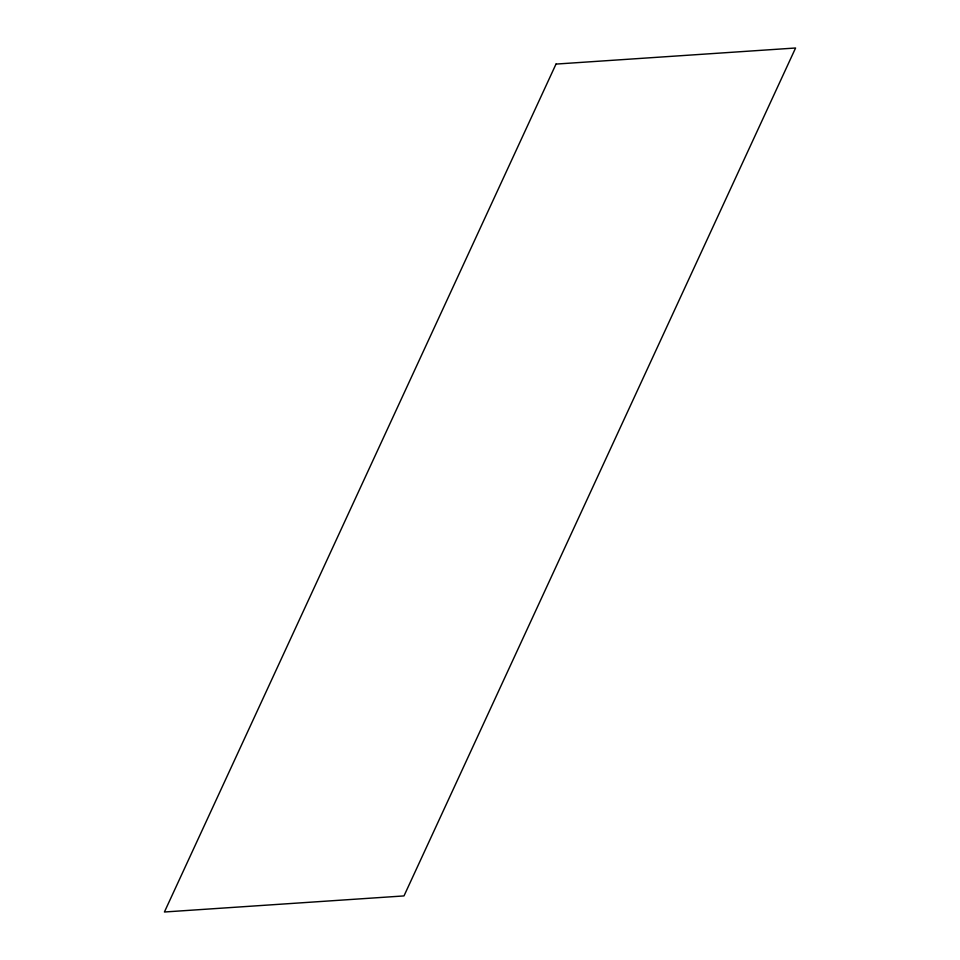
<?xml version="1.0" encoding="UTF-8"?>
<svg xmlns="http://www.w3.org/2000/svg" width="960" height="960" viewBox="0 0 960 960"><rect width="100%" height="100%" fill="white"/><g stroke="black" fill="none" stroke-linecap="round" stroke-linejoin="round"><path stroke-width="1.44" d="M556.008 64.08L164.412 912L403.992 895.92L795.588 48L556.008 64.08"/></g></svg>
